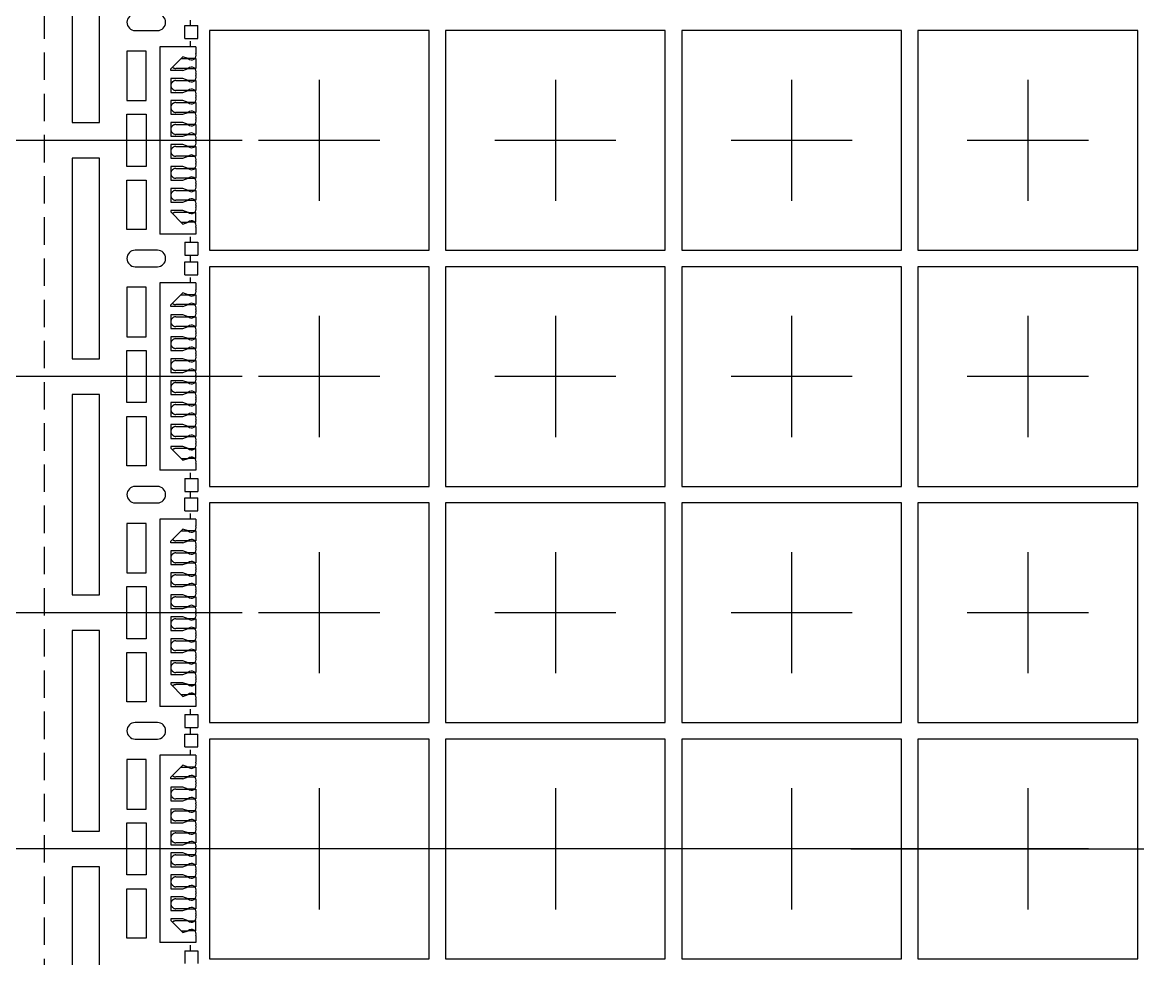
# Model space of a CAD drawing. Extents: x -140 to 1972, y -487 to -95.
# Drawn here: x 1775.24 to 1795.54, y -314.14 to -297.09 of the extents above; entities that cross this region are included whole.
import ezdxf

# ---------------------------------------------------------------- set-up
doc = ezdxf.new("R2010")
doc.units = 0
doc.header["$LTSCALE"] = 5
doc.header["$MEASUREMENT"] = 0
doc.linetypes.add('CENTER', pattern=[2, 1.25, -0.25, 0.25, -0.25])
doc.linetypes.add('HIDDEN', pattern=[0.375, 0.25, -0.125])
doc.layers.add('1', color=7, linetype='CONTINUOUS')
doc.layers.add('1D', color=4, linetype='CONTINUOUS')

msp = doc.modelspace()

# ---------------------------------------------------------------- linework, layer by layer
at = {"layer": '1'}
for p, q in [((1778.195, -297.153, -0.029), (1778.43, -297.153, -0.029)), ((1778.195, -297.388, -0.029), (1778.195, -297.153, -0.029)), ((1778.43, -297.388, -0.029), (1778.43, -297.153, -0.029)), ((1778.195, -297.388, -0.029), (1778.43, -297.388, -0.029)), ((1778.395, -297.538, -0.029), (1778.395, -297.664, -0.029)), ((1777.94, -297.94, -0.029), (1778.16, -297.719, -0.029)), ((1778.256, -297.753, -0.029), (1778.16, -297.719, -0.029)), ((1778.375, -297.753, -0.029), (1778.256, -297.753, -0.029)), ((1778.155, -297.968, -0.029), (1777.94, -297.968, -0.029)), ((1778.155, -297.968, -0.029), (1778.256, -297.933, -0.029)), ((1778.256, -297.933, -0.029), (1778.375, -297.933, -0.029)), ((1778.395, -298.021, -0.029), (1778.395, -298.064, -0.029)), ((1778.155, -298.118, -0.029), (1777.94, -298.118, -0.029)), ((1778.256, -298.153, -0.029), (1778.155, -298.118, -0.029)), ((1778.375, -298.153, -0.029), (1778.256, -298.153, -0.029)), ((1777.94, -298.368, -0.029), (1778.155, -298.368, -0.029)), ((1778.155, -298.368, -0.029), (1778.256, -298.333, -0.029)), ((1778.256, -298.333, -0.029), (1778.375, -298.333, -0.029)), ((1778.395, -298.421, -0.029), (1778.395, -298.464, -0.029)), ((1778.155, -298.518, -0.029), (1777.94, -298.518, -0.029)), ((1778.256, -298.553, -0.029), (1778.155, -298.518, -0.029)), ((1778.375, -298.553, -0.029), (1778.256, -298.553, -0.029)), ((1777.94, -298.768, -0.029), (1778.155, -298.768, -0.029)), ((1778.155, -298.768, -0.029), (1778.256, -298.733, -0.029)), ((1778.256, -298.733, -0.029), (1778.375, -298.733, -0.029)), ((1778.395, -298.821, -0.029), (1778.395, -298.864, -0.029)), ((1778.155, -298.918, -0.029), (1777.94, -298.918, -0.029)), ((1778.256, -298.953, -0.029), (1778.155, -298.918, -0.029)), ((1778.375, -298.953, -0.029), (1778.256, -298.953, -0.029)), ((1777.94, -299.168, -0.029), (1778.155, -299.168, -0.029)), ((1778.155, -299.168, -0.029), (1778.256, -299.133, -0.029)), ((1778.256, -299.133, -0.029), (1778.375, -299.133, -0.029)), ((1778.395, -299.221, -0.029), (1778.395, -299.264, -0.029)), ((1778.155, -299.318, -0.029), (1777.94, -299.318, -0.029)), ((1778.256, -299.353, -0.029), (1778.155, -299.318, -0.029)), ((1778.375, -299.353, -0.029), (1778.256, -299.353, -0.029)), ((1777.94, -299.568, -0.029), (1778.155, -299.568, -0.029)), ((1778.155, -299.568, -0.029), (1778.256, -299.533, -0.029)), ((1778.256, -299.533, -0.029), (1778.375, -299.533, -0.029)), ((1778.395, -299.621, -0.029), (1778.395, -299.664, -0.029)), ((1778.155, -299.718, -0.029), (1777.94, -299.718, -0.029)), ((1778.256, -299.753, -0.029), (1778.155, -299.718, -0.029)), ((1778.375, -299.753, -0.029), (1778.256, -299.753, -0.029)), ((1777.94, -299.968, -0.029), (1778.155, -299.968, -0.029)), ((1778.155, -299.968, -0.029), (1778.256, -299.933, -0.029)), ((1778.256, -299.933, -0.029), (1778.375, -299.933, -0.029)), ((1778.395, -300.021, -0.029), (1778.395, -300.064, -0.029)), ((1778.155, -300.118, -0.029), (1777.94, -300.118, -0.029)), ((1778.256, -300.153, -0.029), (1778.155, -300.118, -0.029)), ((1778.375, -300.153, -0.029), (1778.256, -300.153, -0.029)), ((1777.94, -300.368, -0.029), (1778.155, -300.368, -0.029)), ((1778.155, -300.368, -0.029), (1778.256, -300.333, -0.029)), ((1778.256, -300.333, -0.029), (1778.375, -300.333, -0.029)), ((1778.395, -300.421, -0.029), (1778.395, -300.464, -0.029)), ((1778.155, -300.518, -0.029), (1777.94, -300.518, -0.029)), ((1777.94, -300.546, -0.029), (1778.16, -300.766, -0.029)), ((1778.256, -300.553, -0.029), (1778.155, -300.518, -0.029)), ((1778.256, -300.553, -0.029), (1778.375, -300.553, -0.029)), ((1778.16, -300.766, -0.029), (1778.256, -300.733, -0.029)), ((1778.375, -300.733, -0.029), (1778.256, -300.733, -0.029)), ((1778.395, -300.821, -0.029), (1778.395, -300.948, -0.029)), ((1778.195, -301.098, -0.029), (1778.195, -301.333, -0.029)), ((1778.195, -301.098, -0.029), (1778.43, -301.098, -0.029)), ((1778.43, -301.098, -0.029), (1778.43, -301.333, -0.029)), ((1778.195, -301.333, -0.029), (1778.43, -301.333, -0.029)), ((1778.195, -301.453, -0.029), (1778.43, -301.453, -0.029)), ((1778.195, -301.688, -0.029), (1778.195, -301.453, -0.029)), ((1778.43, -301.688, -0.029), (1778.43, -301.453, -0.029)), ((1778.195, -301.688, -0.029), (1778.43, -301.688, -0.029)), ((1778.395, -301.838, -0.029), (1778.395, -301.964, -0.029)), ((1777.94, -302.24, -0.029), (1778.16, -302.019, -0.029)), ((1778.256, -302.053, -0.029), (1778.16, -302.019, -0.029)), ((1778.375, -302.053, -0.029), (1778.256, -302.053, -0.029)), ((1778.155, -302.268, -0.029), (1777.94, -302.268, -0.029)), ((1778.155, -302.268, -0.029), (1778.256, -302.233, -0.029)), ((1778.256, -302.233, -0.029), (1778.375, -302.233, -0.029)), ((1778.395, -302.321, -0.029), (1778.395, -302.364, -0.029)), ((1778.155, -302.418, -0.029), (1777.94, -302.418, -0.029)), ((1778.256, -302.453, -0.029), (1778.155, -302.418, -0.029)), ((1778.375, -302.453, -0.029), (1778.256, -302.453, -0.029)), ((1777.94, -302.668, -0.029), (1778.155, -302.668, -0.029)), ((1778.155, -302.668, -0.029), (1778.256, -302.633, -0.029)), ((1778.256, -302.633, -0.029), (1778.375, -302.633, -0.029)), ((1778.395, -302.721, -0.029), (1778.395, -302.764, -0.029)), ((1778.155, -302.818, -0.029), (1777.94, -302.818, -0.029)), ((1778.256, -302.853, -0.029), (1778.155, -302.818, -0.029)), ((1778.375, -302.853, -0.029), (1778.256, -302.853, -0.029)), ((1777.94, -303.068, -0.029), (1778.155, -303.068, -0.029)), ((1778.155, -303.068, -0.029), (1778.256, -303.033, -0.029)), ((1778.256, -303.033, -0.029), (1778.375, -303.033, -0.029)), ((1778.395, -303.121, -0.029), (1778.395, -303.164, -0.029)), ((1778.155, -303.218, -0.029), (1777.94, -303.218, -0.029)), ((1778.256, -303.253, -0.029), (1778.155, -303.218, -0.029)), ((1778.375, -303.253, -0.029), (1778.256, -303.253, -0.029)), ((1777.94, -303.468, -0.029), (1778.155, -303.468, -0.029)), ((1778.155, -303.468, -0.029), (1778.256, -303.433, -0.029)), ((1778.256, -303.433, -0.029), (1778.375, -303.433, -0.029)), ((1778.395, -303.521, -0.029), (1778.395, -303.564, -0.029)), ((1778.155, -303.618, -0.029), (1777.94, -303.618, -0.029)), ((1778.256, -303.653, -0.029), (1778.155, -303.618, -0.029)), ((1778.375, -303.653, -0.029), (1778.256, -303.653, -0.029)), ((1777.94, -303.868, -0.029), (1778.155, -303.868, -0.029)), ((1778.155, -303.868, -0.029), (1778.256, -303.833, -0.029)), ((1778.256, -303.833, -0.029), (1778.375, -303.833, -0.029)), ((1778.395, -303.921, -0.029), (1778.395, -303.964, -0.029)), ((1778.155, -304.018, -0.029), (1777.94, -304.018, -0.029)), ((1778.256, -304.053, -0.029), (1778.155, -304.018, -0.029)), ((1778.375, -304.053, -0.029), (1778.256, -304.053, -0.029)), ((1777.94, -304.268, -0.029), (1778.155, -304.268, -0.029)), ((1778.155, -304.268, -0.029), (1778.256, -304.233, -0.029)), ((1778.256, -304.233, -0.029), (1778.375, -304.233, -0.029)), ((1778.395, -304.321, -0.029), (1778.395, -304.364, -0.029)), ((1778.155, -304.418, -0.029), (1777.94, -304.418, -0.029)), ((1778.256, -304.453, -0.029), (1778.155, -304.418, -0.029)), ((1778.375, -304.453, -0.029), (1778.256, -304.453, -0.029)), ((1777.94, -304.668, -0.029), (1778.155, -304.668, -0.029)), ((1778.155, -304.668, -0.029), (1778.256, -304.633, -0.029)), ((1778.256, -304.633, -0.029), (1778.375, -304.633, -0.029)), ((1778.395, -304.721, -0.029), (1778.395, -304.764, -0.029)), ((1778.155, -304.818, -0.029), (1777.94, -304.818, -0.029)), ((1777.94, -304.846, -0.029), (1778.16, -305.066, -0.029)), ((1778.256, -304.853, -0.029), (1778.155, -304.818, -0.029)), ((1778.256, -304.853, -0.029), (1778.375, -304.853, -0.029)), ((1778.16, -305.066, -0.029), (1778.256, -305.033, -0.029)), ((1778.375, -305.033, -0.029), (1778.256, -305.033, -0.029)), ((1778.395, -305.121, -0.029), (1778.395, -305.248, -0.029)), ((1778.195, -305.398, -0.029), (1778.195, -305.633, -0.029)), ((1778.195, -305.398, -0.029), (1778.43, -305.398, -0.029)), ((1778.43, -305.398, -0.029), (1778.43, -305.633, -0.029)), ((1778.195, -305.633, -0.029), (1778.43, -305.633, -0.029)), ((1778.195, -305.753, -0.029), (1778.43, -305.753, -0.029)), ((1778.195, -305.988, -0.029), (1778.195, -305.753, -0.029)), ((1778.43, -305.988, -0.029), (1778.43, -305.753, -0.029)), ((1778.195, -305.988, -0.029), (1778.43, -305.988, -0.029)), ((1778.395, -306.138, -0.029), (1778.395, -306.264, -0.029)), ((1777.94, -306.54, -0.029), (1778.16, -306.319, -0.029)), ((1778.256, -306.353, -0.029), (1778.16, -306.319, -0.029)), ((1778.375, -306.353, -0.029), (1778.256, -306.353, -0.029)), ((1778.155, -306.568, -0.029), (1777.94, -306.568, -0.029)), ((1778.155, -306.568, -0.029), (1778.256, -306.533, -0.029)), ((1778.256, -306.533, -0.029), (1778.375, -306.533, -0.029)), ((1778.155, -306.718, -0.029), (1777.94, -306.718, -0.029)), ((1778.256, -306.753, -0.029), (1778.155, -306.718, -0.029)), ((1778.375, -306.753, -0.029), (1778.256, -306.753, -0.029)), ((1778.395, -306.621, -0.029), (1778.395, -306.664, -0.029)), ((1777.94, -306.968, -0.029), (1778.155, -306.968, -0.029)), ((1778.155, -306.968, -0.029), (1778.256, -306.933, -0.029)), ((1778.256, -306.933, -0.029), (1778.375, -306.933, -0.029)), ((1778.155, -307.118, -0.029), (1777.94, -307.118, -0.029)), ((1778.256, -307.153, -0.029), (1778.155, -307.118, -0.029)), ((1778.375, -307.153, -0.029), (1778.256, -307.153, -0.029)), ((1778.395, -307.021, -0.029), (1778.395, -307.064, -0.029)), ((1777.94, -307.368, -0.029), (1778.155, -307.368, -0.029)), ((1778.155, -307.368, -0.029), (1778.256, -307.333, -0.029)), ((1778.256, -307.333, -0.029), (1778.375, -307.333, -0.029)), ((1778.155, -307.518, -0.029), (1777.94, -307.518, -0.029)), ((1778.256, -307.553, -0.029), (1778.155, -307.518, -0.029)), ((1778.375, -307.553, -0.029), (1778.256, -307.553, -0.029)), ((1778.395, -307.421, -0.029), (1778.395, -307.464, -0.029)), ((1777.94, -307.768, -0.029), (1778.155, -307.768, -0.029)), ((1778.155, -307.768, -0.029), (1778.256, -307.733, -0.029)), ((1778.256, -307.733, -0.029), (1778.375, -307.733, -0.029)), ((1778.155, -307.918, -0.029), (1777.94, -307.918, -0.029)), ((1778.256, -307.953, -0.029), (1778.155, -307.918, -0.029)), ((1778.375, -307.953, -0.029), (1778.256, -307.953, -0.029)), ((1778.395, -307.821, -0.029), (1778.395, -307.864, -0.029)), ((1777.94, -308.168, -0.029), (1778.155, -308.168, -0.029)), ((1778.155, -308.168, -0.029), (1778.256, -308.133, -0.029)), ((1778.256, -308.133, -0.029), (1778.375, -308.133, -0.029)), ((1778.155, -308.318, -0.029), (1777.94, -308.318, -0.029)), ((1778.256, -308.353, -0.029), (1778.155, -308.318, -0.029)), ((1778.375, -308.353, -0.029), (1778.256, -308.353, -0.029)), ((1778.395, -308.221, -0.029), (1778.395, -308.264, -0.029)), ((1777.94, -308.568, -0.029), (1778.155, -308.568, -0.029)), ((1778.155, -308.568, -0.029), (1778.256, -308.533, -0.029)), ((1778.256, -308.533, -0.029), (1778.375, -308.533, -0.029)), ((1778.395, -308.621, -0.029), (1778.395, -308.664, -0.029)), ((1778.155, -308.718, -0.029), (1777.94, -308.718, -0.029)), ((1778.256, -308.753, -0.029), (1778.155, -308.718, -0.029)), ((1778.375, -308.753, -0.029), (1778.256, -308.753, -0.029)), ((1777.94, -308.968, -0.029), (1778.155, -308.968, -0.029)), ((1778.155, -308.968, -0.029), (1778.256, -308.933, -0.029)), ((1778.256, -308.933, -0.029), (1778.375, -308.933, -0.029)), ((1778.395, -309.021, -0.029), (1778.395, -309.064, -0.029)), ((1778.155, -309.118, -0.029), (1777.94, -309.118, -0.029)), ((1777.94, -309.146, -0.029), (1778.16, -309.366, -0.029)), ((1778.256, -309.153, -0.029), (1778.155, -309.118, -0.029)), ((1778.256, -309.153, -0.029), (1778.375, -309.153, -0.029)), ((1778.16, -309.366, -0.029), (1778.256, -309.333, -0.029)), ((1778.375, -309.333, -0.029), (1778.256, -309.333, -0.029)), ((1778.395, -309.421, -0.029), (1778.395, -309.548, -0.029)), ((1778.195, -309.698, -0.029), (1778.195, -309.933, -0.029)), ((1778.195, -309.698, -0.029), (1778.43, -309.698, -0.029)), ((1778.43, -309.698, -0.029), (1778.43, -309.933, -0.029)), ((1778.195, -309.933, -0.029), (1778.43, -309.933, -0.029)), ((1778.195, -310.053, -0.029), (1778.43, -310.053, -0.029)), ((1778.195, -310.288, -0.029), (1778.195, -310.053, -0.029)), ((1778.43, -310.288, -0.029), (1778.43, -310.053, -0.029)), ((1778.195, -310.288, -0.029), (1778.43, -310.288, -0.029)), ((1778.395, -310.438, -0.029), (1778.395, -310.564, -0.029)), ((1777.94, -310.84, -0.029), (1778.16, -310.619, -0.029)), ((1778.256, -310.653, -0.029), (1778.16, -310.619, -0.029)), ((1778.375, -310.653, -0.029), (1778.256, -310.653, -0.029)), ((1778.155, -310.868, -0.029), (1778.256, -310.833, -0.029)), ((1778.256, -310.833, -0.029), (1778.375, -310.833, -0.029)), ((1778.155, -310.868, -0.029), (1777.94, -310.868, -0.029)), ((1778.155, -311.018, -0.029), (1777.94, -311.018, -0.029)), ((1778.256, -311.053, -0.029), (1778.155, -311.018, -0.029)), ((1778.375, -311.053, -0.029), (1778.256, -311.053, -0.029)), ((1778.395, -310.921, -0.029), (1778.395, -310.964, -0.029)), ((1778.155, -311.268, -0.029), (1778.256, -311.233, -0.029)), ((1778.256, -311.233, -0.029), (1778.375, -311.233, -0.029)), ((1777.94, -311.268, -0.029), (1778.155, -311.268, -0.029)), ((1778.155, -311.418, -0.029), (1777.94, -311.418, -0.029)), ((1778.256, -311.453, -0.029), (1778.155, -311.418, -0.029)), ((1778.375, -311.453, -0.029), (1778.256, -311.453, -0.029)), ((1778.395, -311.321, -0.029), (1778.395, -311.364, -0.029)), ((1777.94, -311.668, -0.029), (1778.155, -311.668, -0.029)), ((1778.155, -311.668, -0.029), (1778.256, -311.633, -0.029)), ((1778.256, -311.633, -0.029), (1778.375, -311.633, -0.029)), ((1778.155, -311.818, -0.029), (1777.94, -311.818, -0.029)), ((1778.256, -311.853, -0.029), (1778.155, -311.818, -0.029)), ((1778.375, -311.853, -0.029), (1778.256, -311.853, -0.029)), ((1778.395, -311.721, -0.029), (1778.395, -311.764, -0.029)), ((1777.94, -312.068, -0.029), (1778.155, -312.068, -0.029)), ((1778.155, -312.068, -0.029), (1778.256, -312.033, -0.029)), ((1778.256, -312.033, -0.029), (1778.375, -312.033, -0.029)), ((1778.155, -312.218, -0.029), (1777.94, -312.218, -0.029)), ((1778.256, -312.253, -0.029), (1778.155, -312.218, -0.029)), ((1778.375, -312.253, -0.029), (1778.256, -312.253, -0.029)), ((1778.395, -312.121, -0.029), (1778.395, -312.164, -0.029)), ((1777.94, -312.468, -0.029), (1778.155, -312.468, -0.029)), ((1778.155, -312.468, -0.029), (1778.256, -312.433, -0.029)), ((1778.256, -312.433, -0.029), (1778.375, -312.433, -0.029)), ((1778.155, -312.618, -0.029), (1777.94, -312.618, -0.029)), ((1778.256, -312.653, -0.029), (1778.155, -312.618, -0.029)), ((1778.375, -312.653, -0.029), (1778.256, -312.653, -0.029)), ((1778.395, -312.521, -0.029), (1778.395, -312.564, -0.029)), ((1777.94, -312.868, -0.029), (1778.155, -312.868, -0.029)), ((1778.155, -312.868, -0.029), (1778.256, -312.833, -0.029)), ((1778.256, -312.833, -0.029), (1778.375, -312.833, -0.029)), ((1778.155, -313.018, -0.029), (1777.94, -313.018, -0.029)), ((1778.256, -313.053, -0.029), (1778.155, -313.018, -0.029)), ((1778.375, -313.053, -0.029), (1778.256, -313.053, -0.029)), ((1778.395, -312.921, -0.029), (1778.395, -312.964, -0.029)), ((1777.94, -313.268, -0.029), (1778.155, -313.268, -0.029)), ((1778.155, -313.268, -0.029), (1778.256, -313.233, -0.029)), ((1778.256, -313.233, -0.029), (1778.375, -313.233, -0.029)), ((1778.155, -313.418, -0.029), (1777.94, -313.418, -0.029)), ((1777.94, -313.446, -0.029), (1778.16, -313.666, -0.029)), ((1778.256, -313.453, -0.029), (1778.155, -313.418, -0.029)), ((1778.256, -313.453, -0.029), (1778.375, -313.453, -0.029)), ((1778.395, -313.321, -0.029), (1778.395, -313.364, -0.029)), ((1778.16, -313.666, -0.029), (1778.256, -313.633, -0.029)), ((1778.375, -313.633, -0.029), (1778.256, -313.633, -0.029)), ((1778.395, -313.721, -0.029), (1778.395, -313.848, -0.029)), ((1778.195, -313.998, -0.029), (1778.195, -314.233, -0.029)), ((1778.195, -313.998, -0.029), (1778.43, -313.998, -0.029)), ((1778.43, -313.998, -0.029), (1778.43, -314.233, -0.029))]:
    msp.add_line(p, q, dxfattribs=at)
at = {"layer": '1', "color": 7}
for p, q in [((1777.74, -297.538, -0.029), (1777.74, -300.948, -0.029)), ((1778.395, -297.538, -0.029), (1777.74, -297.538, -0.029)), ((1777.94, -297.968, -0.029), (1777.94, -297.94, -0.029)), ((1777.94, -298.118, -0.029), (1777.94, -298.368, -0.029)), ((1777.94, -298.518, -0.029), (1777.94, -298.768, -0.029)), ((1777.94, -298.918, -0.029), (1777.94, -299.168, -0.029)), ((1777.94, -299.318, -0.029), (1777.94, -299.568, -0.029)), ((1777.94, -299.718, -0.029), (1777.94, -299.968, -0.029)), ((1777.94, -300.118, -0.029), (1777.94, -300.368, -0.029)), ((1777.94, -300.518, -0.029), (1777.94, -300.546, -0.029)), ((1778.395, -300.948, -0.029), (1777.74, -300.948, -0.029)), ((1777.74, -301.838, -0.029), (1777.74, -305.248, -0.029)), ((1778.395, -301.838, -0.029), (1777.74, -301.838, -0.029)), ((1777.94, -302.268, -0.029), (1777.94, -302.24, -0.029)), ((1777.94, -302.418, -0.029), (1777.94, -302.668, -0.029)), ((1777.94, -302.818, -0.029), (1777.94, -303.068, -0.029)), ((1777.94, -303.218, -0.029), (1777.94, -303.468, -0.029)), ((1777.94, -303.618, -0.029), (1777.94, -303.868, -0.029)), ((1777.94, -304.018, -0.029), (1777.94, -304.268, -0.029)), ((1777.94, -304.418, -0.029), (1777.94, -304.668, -0.029)), ((1777.94, -304.818, -0.029), (1777.94, -304.846, -0.029)), ((1778.395, -305.248, -0.029), (1777.74, -305.248, -0.029)), ((1777.74, -306.138, -0.029), (1777.74, -309.548, -0.029)), ((1778.395, -306.138, -0.029), (1777.74, -306.138, -0.029)), ((1777.94, -306.568, -0.029), (1777.94, -306.54, -0.029)), ((1777.94, -306.718, -0.029), (1777.94, -306.968, -0.029)), ((1777.94, -307.118, -0.029), (1777.94, -307.368, -0.029)), ((1777.94, -307.518, -0.029), (1777.94, -307.768, -0.029)), ((1777.94, -307.918, -0.029), (1777.94, -308.168, -0.029)), ((1777.94, -308.318, -0.029), (1777.94, -308.568, -0.029)), ((1777.94, -308.718, -0.029), (1777.94, -308.968, -0.029)), ((1777.94, -309.118, -0.029), (1777.94, -309.146, -0.029)), ((1778.395, -309.548, -0.029), (1777.74, -309.548, -0.029)), ((1777.74, -310.438, -0.029), (1777.74, -313.848, -0.029)), ((1778.395, -310.438, -0.029), (1777.74, -310.438, -0.029)), ((1777.94, -310.868, -0.029), (1777.94, -310.84, -0.029)), ((1777.94, -311.018, -0.029), (1777.94, -311.268, -0.029)), ((1777.94, -311.418, -0.029), (1777.94, -311.668, -0.029)), ((1777.94, -311.818, -0.029), (1777.94, -312.068, -0.029)), ((1777.94, -312.218, -0.029), (1777.94, -312.468, -0.029)), ((1777.94, -312.618, -0.029), (1777.94, -312.868, -0.029)), ((1777.94, -313.018, -0.029), (1777.94, -313.268, -0.029)), ((1777.94, -313.418, -0.029), (1777.94, -313.446, -0.029)), ((1778.395, -313.848, -0.029), (1777.74, -313.848, -0.029))]:
    msp.add_line(p, q, dxfattribs=at)
at = {"layer": '1', "ltscale": 10, "elevation": -0.029}
for points in [[(1776.64, -298.918), (1776.64, -295.268), (1776.14, -295.268), (1776.14, -298.918)], [(1777.14, -298.518), (1777.49, -298.518), (1777.49, -297.618), (1777.14, -297.618)], [(1777.14, -298.768), (1777.49, -298.768), (1777.49, -299.718), (1777.14, -299.718)], [(1776.64, -303.218), (1776.64, -299.568), (1776.14, -299.568), (1776.14, -303.218)], [(1777.49, -299.968), (1777.49, -300.868), (1777.14, -300.868), (1777.14, -299.968)], [(1777.14, -302.818), (1777.49, -302.818), (1777.49, -301.918), (1777.14, -301.918)], [(1777.14, -303.068), (1777.49, -303.068), (1777.49, -304.018), (1777.14, -304.018)], [(1776.64, -307.518), (1776.64, -303.868), (1776.14, -303.868), (1776.14, -307.518)], [(1777.49, -304.268), (1777.49, -305.168), (1777.14, -305.168), (1777.14, -304.268)], [(1777.14, -307.118), (1777.49, -307.118), (1777.49, -306.218), (1777.14, -306.218)], [(1777.14, -307.368), (1777.49, -307.368), (1777.49, -308.318), (1777.14, -308.318)], [(1776.64, -311.818), (1776.64, -308.168), (1776.14, -308.168), (1776.14, -311.818)], [(1777.49, -308.568), (1777.49, -309.468), (1777.14, -309.468), (1777.14, -308.568)], [(1777.14, -311.418), (1777.49, -311.418), (1777.49, -310.518), (1777.14, -310.518)], [(1777.14, -311.668), (1777.49, -311.668), (1777.49, -312.618), (1777.14, -312.618)], [(1776.64, -316.118), (1776.64, -312.468), (1776.14, -312.468), (1776.14, -316.118)], [(1777.49, -312.868), (1777.49, -313.768), (1777.14, -313.768), (1777.14, -312.868)]]:
    msp.add_lwpolyline(points, close=True, dxfattribs=at)
for points in [[(1777.695, -296.943), (1777.29, -296.943, 1), (1777.29, -297.243), (1777.695, -297.243, 1)], [(1777.695, -301.243), (1777.29, -301.243, 1), (1777.29, -301.543), (1777.695, -301.543, 1)], [(1777.695, -305.543), (1777.29, -305.543, 1), (1777.29, -305.843), (1777.695, -305.843, 1)], [(1777.695, -309.843), (1777.29, -309.843, 1), (1777.29, -310.143), (1777.695, -310.143, 1)]]:
    msp.add_lwpolyline(points, format="xyb", close=True, dxfattribs=at)
at = {"layer": '1'}
for centre, start, end in [((1778.316, -297.693, -0.029), 224.7159, 20.4592), ((1778.316, -297.992, -0.029), 339.5408, 135.2841), ((1778.316, -298.093, -0.029), 224.7159, 20.4592), ((1778.316, -298.392, -0.029), 339.5408, 135.2841), ((1778.316, -298.493, -0.029), 224.7159, 20.4592), ((1778.316, -298.792, -0.029), 339.5408, 135.2841), ((1778.316, -298.893, -0.029), 224.7159, 20.4592), ((1778.316, -299.192, -0.029), 339.5408, 135.2841), ((1778.316, -299.293, -0.029), 224.7159, 20.4592), ((1778.316, -299.592, -0.029), 339.5408, 135.2841), ((1778.316, -299.693, -0.029), 224.7159, 20.4592), ((1778.316, -299.992, -0.029), 339.5408, 135.2841), ((1778.316, -300.093, -0.029), 224.7159, 20.4592), ((1778.316, -300.392, -0.029), 339.5408, 135.2841), ((1778.316, -300.493, -0.029), 224.7159, 20.4592), ((1778.316, -300.792, -0.029), 339.5408, 135.2841), ((1778.316, -301.993, -0.029), 224.7159, 20.4592), ((1778.316, -302.292, -0.029), 339.5408, 135.2841), ((1778.316, -302.393, -0.029), 224.7159, 20.4592), ((1778.316, -302.692, -0.029), 339.5408, 135.2841), ((1778.316, -302.793, -0.029), 224.7159, 20.4592), ((1778.316, -303.092, -0.029), 339.5408, 135.2841), ((1778.316, -303.193, -0.029), 224.7159, 20.4592), ((1778.316, -303.492, -0.029), 339.5408, 135.2841), ((1778.316, -303.593, -0.029), 224.7159, 20.4592), ((1778.316, -303.892, -0.029), 339.5408, 135.2841), ((1778.316, -303.993, -0.029), 224.7159, 20.4592), ((1778.316, -304.292, -0.029), 339.5408, 135.2841), ((1778.316, -304.393, -0.029), 224.7159, 20.4592), ((1778.316, -304.692, -0.029), 339.5408, 135.2841), ((1778.316, -304.793, -0.029), 224.7159, 20.4592), ((1778.316, -305.092, -0.029), 339.5408, 135.2841), ((1778.316, -306.293, -0.029), 224.7159, 20.4592), ((1778.316, -306.592, -0.029), 339.5408, 135.2841), ((1778.316, -306.693, -0.029), 224.7159, 20.4592), ((1778.316, -306.992, -0.029), 339.5408, 135.2841), ((1778.316, -307.093, -0.029), 224.7159, 20.4592), ((1778.316, -307.392, -0.029), 339.5408, 135.2841), ((1778.316, -307.493, -0.029), 224.7159, 20.4592), ((1778.316, -307.792, -0.029), 339.5408, 135.2841), ((1778.316, -307.893, -0.029), 224.7159, 20.4592), ((1778.316, -308.192, -0.029), 339.5408, 135.2841), ((1778.316, -308.293, -0.029), 224.7159, 20.4592), ((1778.316, -308.592, -0.029), 339.5408, 135.2841), ((1778.316, -308.693, -0.029), 224.7159, 20.4592), ((1778.316, -308.992, -0.029), 339.5408, 135.2841), ((1778.316, -309.093, -0.029), 224.7159, 20.4592), ((1778.316, -309.392, -0.029), 339.5408, 135.2841), ((1778.316, -310.593, -0.029), 224.7159, 20.4592), ((1778.316, -310.892, -0.029), 339.5408, 135.2841), ((1778.316, -310.993, -0.029), 224.7159, 20.4592), ((1778.316, -311.292, -0.029), 339.5408, 135.2841), ((1778.316, -311.393, -0.029), 224.7159, 20.4592), ((1778.316, -311.692, -0.029), 339.5408, 135.2841), ((1778.316, -311.793, -0.029), 224.7159, 20.4592), ((1778.316, -312.092, -0.029), 339.5408, 135.2841), ((1778.316, -312.193, -0.029), 224.7159, 20.4592), ((1778.316, -312.492, -0.029), 339.5408, 135.2841), ((1778.316, -312.593, -0.029), 224.7159, 20.4592), ((1778.316, -312.892, -0.029), 339.5408, 135.2841), ((1778.316, -312.993, -0.029), 224.7159, 20.4592), ((1778.316, -313.292, -0.029), 339.5408, 135.2841), ((1778.316, -313.393, -0.029), 224.7159, 20.4592), ((1778.316, -313.692, -0.029), 339.5408, 135.2841)]:
    msp.add_arc(centre, 0.0843, start, end, dxfattribs=at)
at = {"layer": '1D', "linetype": 'HIDDEN', "ltscale": 0.08}
for p, q in [((1778.295, -297.153, -0.029), (1778.295, -297.033, -0.029)), ((1778.295, -297.538, -0.029), (1778.295, -297.388, -0.029)), ((1778.295, -301.098, -0.029), (1778.295, -300.948, -0.029)), ((1778.295, -301.453, -0.029), (1778.295, -301.333, -0.029)), ((1778.295, -301.838, -0.029), (1778.295, -301.688, -0.029)), ((1778.295, -305.398, -0.029), (1778.295, -305.248, -0.029)), ((1778.295, -305.753, -0.029), (1778.295, -305.633, -0.029)), ((1778.295, -306.138, -0.029), (1778.295, -305.988, -0.029)), ((1778.295, -309.698, -0.029), (1778.295, -309.548, -0.029)), ((1778.295, -310.053, -0.029), (1778.295, -309.933, -0.029)), ((1778.295, -310.438, -0.029), (1778.295, -310.288, -0.029)), ((1778.295, -313.998, -0.029), (1778.295, -313.848, -0.029))]:
    msp.add_line(p, q, dxfattribs=at)
at = {"layer": '1D', "linetype": 'CENTER'}
for p, q in [((1780.64, -298.14, -0.029), (1780.64, -300.346, -0.029)), ((1784.94, -298.14, -0.029), (1784.94, -300.346, -0.029)), ((1789.24, -298.14, -0.029), (1789.24, -300.346, -0.029)), ((1793.54, -298.14, -0.029), (1793.54, -300.346, -0.029)), ((1781.742, -299.243, -0.029), (1779.537, -299.243, -0.029)), ((1786.042, -299.243, -0.029), (1783.837, -299.243, -0.029)), ((1790.342, -299.243, -0.029), (1788.137, -299.243, -0.029)), ((1794.642, -299.243, -0.029), (1792.437, -299.243, -0.029)), ((1780.64, -302.44, -0.029), (1780.64, -304.646, -0.029)), ((1784.94, -302.44, -0.029), (1784.94, -304.646, -0.029)), ((1789.24, -302.44, -0.029), (1789.24, -304.646, -0.029)), ((1793.54, -302.44, -0.029), (1793.54, -304.646, -0.029)), ((1781.742, -303.543, -0.029), (1779.537, -303.543, -0.029)), ((1786.042, -303.543, -0.029), (1783.837, -303.543, -0.029)), ((1790.342, -303.543, -0.029), (1788.137, -303.543, -0.029)), ((1794.642, -303.543, -0.029), (1792.437, -303.543, -0.029)), ((1780.64, -306.74, -0.029), (1780.64, -308.946, -0.029)), ((1784.94, -306.74, -0.029), (1784.94, -308.946, -0.029)), ((1789.24, -306.74, -0.029), (1789.24, -308.946, -0.029)), ((1793.54, -306.74, -0.029), (1793.54, -308.946, -0.029)), ((1781.742, -307.843, -0.029), (1779.537, -307.843, -0.029)), ((1786.042, -307.843, -0.029), (1783.837, -307.843, -0.029)), ((1790.342, -307.843, -0.029), (1788.137, -307.843, -0.029)), ((1794.642, -307.843, -0.029), (1792.437, -307.843, -0.029)), ((1780.64, -311.04, -0.029), (1780.64, -313.246, -0.029)), ((1784.94, -311.04, -0.029), (1784.94, -313.246, -0.029)), ((1789.24, -311.04, -0.029), (1789.24, -313.246, -0.029)), ((1793.54, -311.04, -0.029), (1793.54, -313.246, -0.029)), ((1781.742, -312.143, -0.029), (1779.537, -312.143, -0.029)), ((1786.042, -312.143, -0.029), (1783.837, -312.143, -0.029)), ((1790.342, -312.143, -0.029), (1788.137, -312.143, -0.029)), ((1790.318, -312.143, -0.029), (1818.261, -312.143, -0.029)), ((1794.642, -312.143, -0.029), (1792.437, -312.143, -0.029))]:
    msp.add_line(p, q, dxfattribs=at)
at = {"layer": '1D'}
for p, q in [((1779.237, -299.243, -0.029), (1760.579, -299.243, -0.029)), ((1779.237, -303.543, -0.029), (1760.579, -303.543, -0.029)), ((1779.237, -307.843, -0.029), (1760.579, -307.843, -0.029)), ((1792.69, -312.143, -0.029), (1760.579, -312.143, -0.029))]:
    msp.add_line(p, q, dxfattribs=at)
at = {"layer": '1D', "color": 4, "linetype": 'HIDDEN', "ltscale": 0.4, "elevation": -0.029}
msp.add_lwpolyline([(1832.94, -281.143), (1832.94, -343.143), (1775.64, -343.143), (1775.64, -281.143)], close=True, dxfattribs=at)
at = {"layer": '1D', "color": 2, "linetype": 'CENTER', "ltscale": 0.8, "elevation": -0.029}
for points in [[(1778.64, -297.243), (1778.64, -301.243), (1782.64, -301.243), (1782.64, -297.243)], [(1782.94, -297.243), (1782.94, -301.243), (1786.94, -301.243), (1786.94, -297.243)], [(1787.24, -297.243), (1787.24, -301.243), (1791.24, -301.243), (1791.24, -297.243)], [(1791.54, -297.243), (1791.54, -301.243), (1795.54, -301.243), (1795.54, -297.243)], [(1778.64, -301.543), (1778.64, -305.543), (1782.64, -305.543), (1782.64, -301.543)], [(1782.94, -301.543), (1782.94, -305.543), (1786.94, -305.543), (1786.94, -301.543)], [(1787.24, -301.543), (1787.24, -305.543), (1791.24, -305.543), (1791.24, -301.543)], [(1791.54, -301.543), (1791.54, -305.543), (1795.54, -305.543), (1795.54, -301.543)], [(1778.64, -305.843), (1778.64, -309.843), (1782.64, -309.843), (1782.64, -305.843)], [(1782.94, -305.843), (1782.94, -309.843), (1786.94, -309.843), (1786.94, -305.843)], [(1787.24, -305.843), (1787.24, -309.843), (1791.24, -309.843), (1791.24, -305.843)], [(1791.54, -305.843), (1791.54, -309.843), (1795.54, -309.843), (1795.54, -305.843)], [(1778.64, -310.143), (1778.64, -314.143), (1782.64, -314.143), (1782.64, -310.143)], [(1782.94, -310.143), (1782.94, -314.143), (1786.94, -314.143), (1786.94, -310.143)], [(1787.24, -310.143), (1787.24, -314.143), (1791.24, -314.143), (1791.24, -310.143)], [(1791.54, -310.143), (1791.54, -314.143), (1795.54, -314.143), (1795.54, -310.143)]]:
    msp.add_lwpolyline(points, close=True, dxfattribs=at)
at = {"layer": '1D', "linetype": 'HIDDEN', "ltscale": 0.3, "elevation": -0.029}
for points in [[(1778.127, -297.753), (1778.256, -297.753)], [(1778.375, -297.753), (1778.395, -297.753), (1778.395, -297.933), (1778.375, -297.933)], [(1778.375, -298.153), (1778.395, -298.153), (1778.395, -298.333), (1778.375, -298.333)], [(1778.375, -298.553), (1778.395, -298.553), (1778.395, -298.733), (1778.375, -298.733)], [(1778.375, -298.953), (1778.395, -298.953), (1778.395, -299.133), (1778.375, -299.133)], [(1778.375, -299.353), (1778.395, -299.353), (1778.395, -299.533), (1778.375, -299.533)], [(1778.375, -299.753), (1778.395, -299.753), (1778.395, -299.933), (1778.375, -299.933)], [(1778.375, -300.153), (1778.395, -300.153), (1778.395, -300.333), (1778.375, -300.333)], [(1778.375, -300.733), (1778.395, -300.733), (1778.395, -300.553), (1778.375, -300.553)], [(1778.127, -300.733), (1778.256, -300.733)], [(1778.127, -302.053), (1778.256, -302.053)], [(1778.375, -302.053), (1778.395, -302.053), (1778.395, -302.233), (1778.375, -302.233)], [(1778.375, -302.453), (1778.395, -302.453), (1778.395, -302.633), (1778.375, -302.633)], [(1778.375, -302.853), (1778.395, -302.853), (1778.395, -303.033), (1778.375, -303.033)], [(1778.375, -303.253), (1778.395, -303.253), (1778.395, -303.433), (1778.375, -303.433)], [(1778.375, -303.653), (1778.395, -303.653), (1778.395, -303.833), (1778.375, -303.833)], [(1778.375, -304.053), (1778.395, -304.053), (1778.395, -304.233), (1778.375, -304.233)], [(1778.375, -304.453), (1778.395, -304.453), (1778.395, -304.633), (1778.375, -304.633)], [(1778.375, -305.033), (1778.395, -305.033), (1778.395, -304.853), (1778.375, -304.853)], [(1778.127, -305.033), (1778.256, -305.033)], [(1778.127, -306.353), (1778.256, -306.353)], [(1778.375, -306.353), (1778.395, -306.353), (1778.395, -306.533), (1778.375, -306.533)], [(1778.375, -306.753), (1778.395, -306.753), (1778.395, -306.933), (1778.375, -306.933)], [(1778.375, -307.153), (1778.395, -307.153), (1778.395, -307.333), (1778.375, -307.333)], [(1778.375, -307.553), (1778.395, -307.553), (1778.395, -307.733), (1778.375, -307.733)], [(1778.375, -307.953), (1778.395, -307.953), (1778.395, -308.133), (1778.375, -308.133)], [(1778.375, -308.353), (1778.395, -308.353), (1778.395, -308.533), (1778.375, -308.533)], [(1778.375, -308.753), (1778.395, -308.753), (1778.395, -308.933), (1778.375, -308.933)], [(1778.375, -309.333), (1778.395, -309.333), (1778.395, -309.153), (1778.375, -309.153)], [(1778.127, -309.333), (1778.256, -309.333)], [(1778.127, -310.653), (1778.256, -310.653)], [(1778.375, -310.653), (1778.395, -310.653), (1778.395, -310.833), (1778.375, -310.833)], [(1778.375, -311.053), (1778.395, -311.053), (1778.395, -311.233), (1778.375, -311.233)], [(1778.375, -311.453), (1778.395, -311.453), (1778.395, -311.633), (1778.375, -311.633)], [(1778.375, -311.853), (1778.395, -311.853), (1778.395, -312.033), (1778.375, -312.033)], [(1778.375, -312.253), (1778.395, -312.253), (1778.395, -312.433), (1778.375, -312.433)], [(1778.375, -312.653), (1778.395, -312.653), (1778.395, -312.833), (1778.375, -312.833)], [(1778.375, -313.053), (1778.395, -313.053), (1778.395, -313.233), (1778.375, -313.233)], [(1778.375, -313.633), (1778.395, -313.633), (1778.395, -313.453), (1778.375, -313.453)], [(1778.127, -313.633), (1778.256, -313.633)]]:
    msp.add_lwpolyline(points, dxfattribs=at)
for points in [[(1778.256, -297.933), (1778.03, -297.933, -0.184483), (1777.97, -297.91, -0.175674)], [(1778.256, -298.333), (1778.03, -298.333, -1), (1778.03, -298.153), (1778.256, -298.153)], [(1778.256, -298.733), (1778.03, -298.733, -1), (1778.03, -298.553), (1778.256, -298.553)], [(1778.256, -299.133), (1778.03, -299.133, -1), (1778.03, -298.953), (1778.256, -298.953)], [(1778.256, -299.533), (1778.03, -299.533, -1), (1778.03, -299.353), (1778.256, -299.353)], [(1778.256, -299.933), (1778.03, -299.933, -1), (1778.03, -299.753), (1778.256, -299.753)], [(1778.256, -300.333), (1778.03, -300.333, -1), (1778.03, -300.153), (1778.256, -300.153)], [(1778.256, -300.553), (1778.03, -300.553, 0.184483), (1777.97, -300.576, 0.175674)], [(1778.256, -302.233), (1778.03, -302.233, -0.184483), (1777.97, -302.21, -0.175674)], [(1778.256, -302.633), (1778.03, -302.633, -1), (1778.03, -302.453), (1778.256, -302.453)], [(1778.256, -303.033), (1778.03, -303.033, -1), (1778.03, -302.853), (1778.256, -302.853)], [(1778.256, -303.433), (1778.03, -303.433, -1), (1778.03, -303.253), (1778.256, -303.253)], [(1778.256, -303.833), (1778.03, -303.833, -1), (1778.03, -303.653), (1778.256, -303.653)], [(1778.256, -304.233), (1778.03, -304.233, -1), (1778.03, -304.053), (1778.256, -304.053)], [(1778.256, -304.633), (1778.03, -304.633, -1), (1778.03, -304.453), (1778.256, -304.453)], [(1778.256, -304.853), (1778.03, -304.853, 0.184483), (1777.97, -304.876, 0.175674)], [(1778.256, -306.533), (1778.03, -306.533, -0.184483), (1777.97, -306.51, -0.175674)], [(1778.256, -306.933), (1778.03, -306.933, -1), (1778.03, -306.753), (1778.256, -306.753)], [(1778.256, -307.333), (1778.03, -307.333, -1), (1778.03, -307.153), (1778.256, -307.153)], [(1778.256, -307.733), (1778.03, -307.733, -1), (1778.03, -307.553), (1778.256, -307.553)], [(1778.256, -308.133), (1778.03, -308.133, -1), (1778.03, -307.953), (1778.256, -307.953)], [(1778.256, -308.533), (1778.03, -308.533, -1), (1778.03, -308.353), (1778.256, -308.353)], [(1778.256, -308.933), (1778.03, -308.933, -1), (1778.03, -308.753), (1778.256, -308.753)], [(1778.256, -309.153), (1778.03, -309.153, 0.184483), (1777.97, -309.176, 0.175674)], [(1778.256, -310.833), (1778.03, -310.833, -0.184483), (1777.97, -310.81, -0.175674)], [(1778.256, -311.233), (1778.03, -311.233, -1), (1778.03, -311.053), (1778.256, -311.053)], [(1778.256, -311.633), (1778.03, -311.633, -1), (1778.03, -311.453), (1778.256, -311.453)], [(1778.256, -312.033), (1778.03, -312.033, -1), (1778.03, -311.853), (1778.256, -311.853)], [(1778.256, -312.433), (1778.03, -312.433, -1), (1778.03, -312.253), (1778.256, -312.253)], [(1778.256, -312.833), (1778.03, -312.833, -1), (1778.03, -312.653), (1778.256, -312.653)], [(1778.256, -313.233), (1778.03, -313.233, -1), (1778.03, -313.053), (1778.256, -313.053)], [(1778.256, -313.453), (1778.03, -313.453, 0.184483), (1777.97, -313.476, 0.175674)]]:
    msp.add_lwpolyline(points, format="xyb", dxfattribs=at)

doc.saveas('drawing.dxf')
